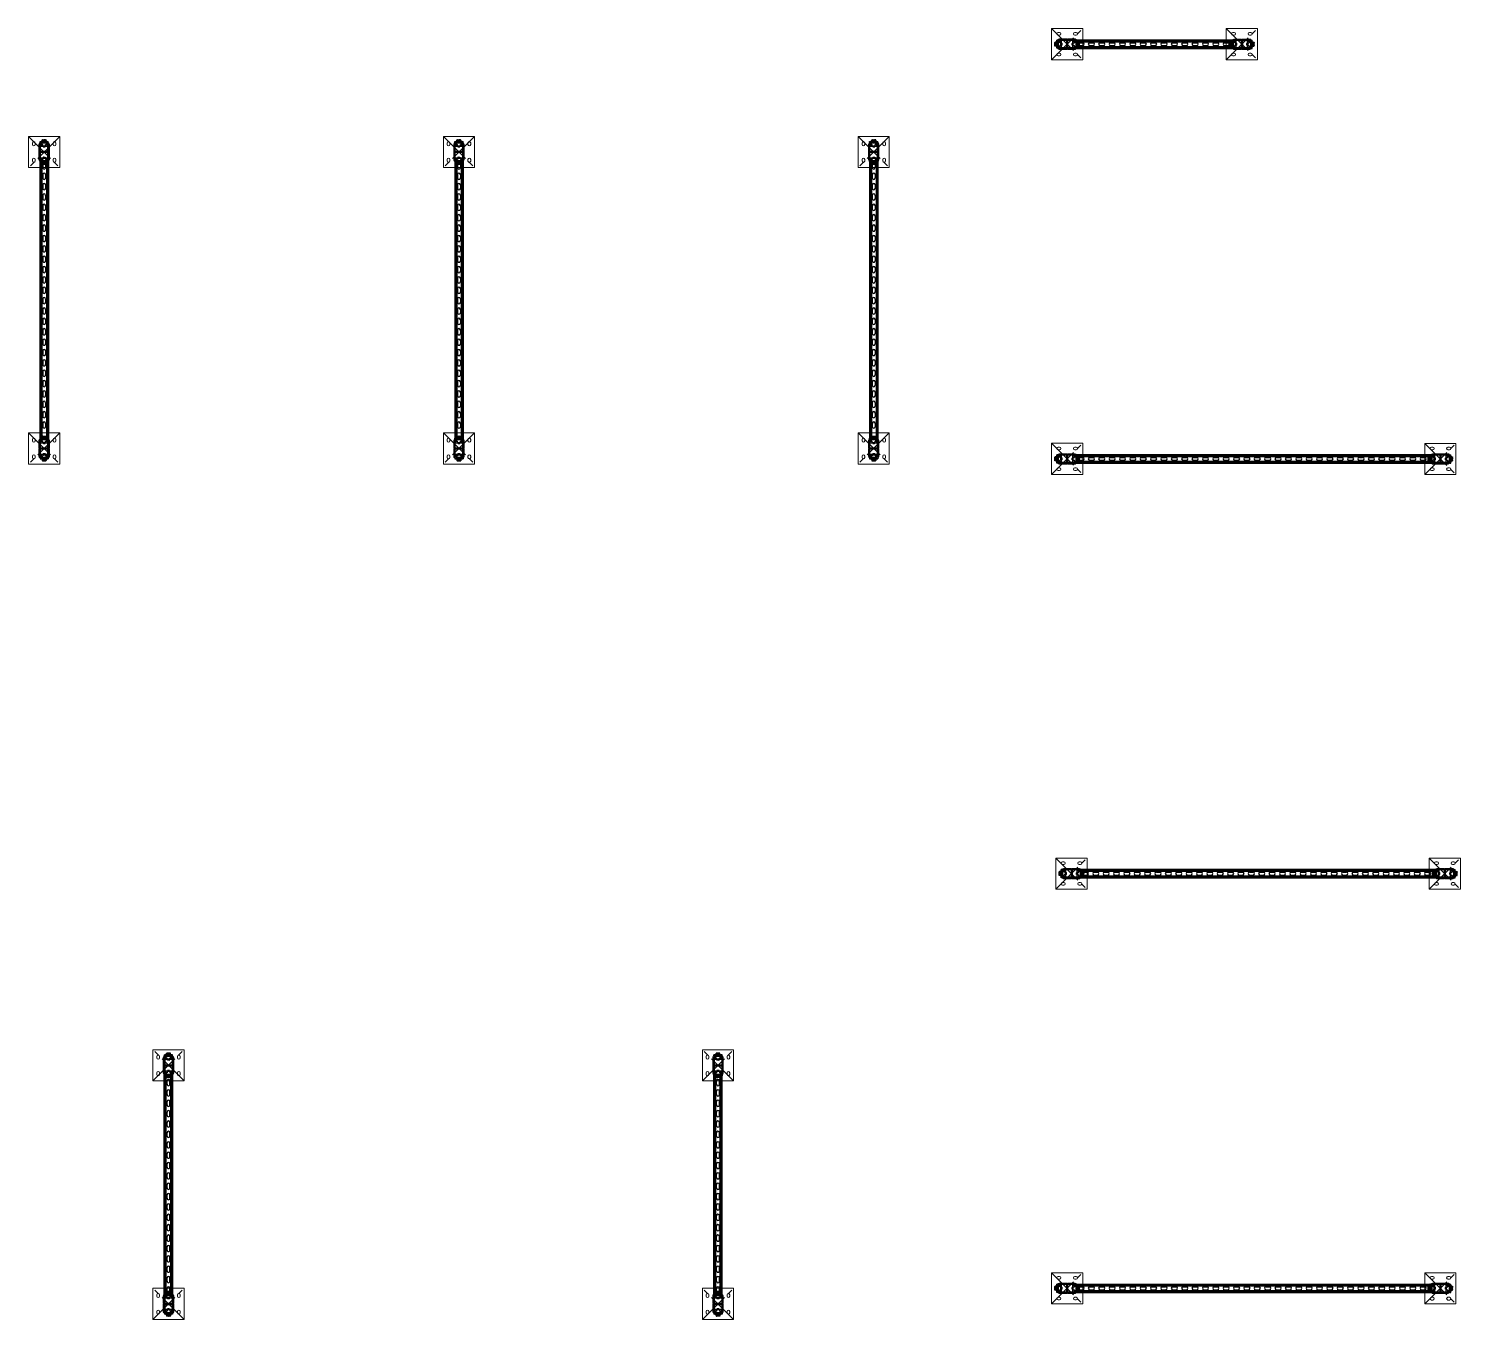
# Model space of a CAD drawing. Header units: millimetres. Extents: x 61566 to 504600, y -69328 to 118800.
# Drawn here: x 419825 to 426729, y 66750 to 72975 of the extents above; entities that cross this region are included whole.
import ezdxf

# ---------------------------------------------------------------- set-up
doc = ezdxf.new("R2010")
doc.units = ezdxf.units.MM
doc.header["$LTSCALE"] = 200
doc.linetypes.add('CENTER2', pattern=[1.125, 0.75, -0.125, 0.125, -0.125])
doc.linetypes.add('phl_thick', pattern=[0])
doc.layers.add('@@P3_P4 환상망 SUPPORT', color=4, linetype='Continuous')

# ---------------------------------------------------------------- blocks, each defined once
blk = doc.blocks.new('A$Cd080613a')
at = {"layer": '@@P3_P4 환상망 SUPPORT', "color": 2, "linetype": 'phl_thick'}
for p, q in [((-20, 4.434), (-18.540497, 4.434)), ((-20, 1.034), (-20, 4.434)), ((-20, 1.034), (-18.540497, 1.034)), ((-18.540497, 4.434), (-11.18034, 4.434)), ((-18.540497, 1.034), (-18.540497, 4.434)), ((-18.540497, 1.034), (-11.18034, 1.034)), ((-13.5, 0), (-13.5, 1.034)), ((-13.5, 0), (-8, 0)), ((-11.18034, 4.434), (-10.999621, 4.526016)), ((-11.18034, 1.034), (-11.18034, 4.434)), ((-11.18034, 1.034), (-8.008727, 1.034)), ((-10.999621, 4.526016), (-10.817799, 4.607405)), ((-10.817799, 4.607405), (-10.635521, 4.678167)), ((-10.635521, 4.678167), (-10.453605, 4.738253)), ((-10.5, -10.466), (-10.5, 0)), ((-10.453605, 4.738253), (-10.273729, 4.787376)), ((-10.309559, 6.434007), (10.309559, 6.434007)), ((-10.273729, 4.787376), (-10.096742, 4.825514)), ((-10.096742, 4.825514), (-9.923378, 4.852767)), ((-9.923378, 4.852767), (-9.754732, 4.869109)), ((-9.754732, 4.869109), (-9.592018, 4.874416)), ((-9.43597, 4.869011), (-9.592018, 4.874416)), ((-9.45, 12.285517), (-8.5, 12.834)), ((-9.45, 12.285517), (-9.425949, 12.285517)), ((-9.45, 6.434), (-9.45, 12.285517)), ((-9.286802, 4.852541), (-9.43597, 4.869011)), ((-9.425949, 12.285517), (-9.225178, 12.382765)), ((-9.425949, 6.434), (-9.425949, 12.285517)), ((-9.14507, 4.825103), (-9.286802, 4.852541)), ((-9.225178, 12.382765), (-9.028632, 12.46982)), ((-9.011345, 4.786714), (-9.14507, 4.825103)), ((-9.028632, 12.46982), (-8.835734, 12.547031)), ((-8.886751, 4.737605), (-9.011345, 4.786714)), ((-8.771402, 4.677806), (-8.886751, 4.737605)), ((-8.835734, 12.547031), (-8.645934, 12.614685)), ((-8.66519, 4.60729), (-8.771402, 4.677806)), ((-8.568009, 4.52603), (-8.66519, 4.60729)), ((-8.645934, 12.614685), (-8.458704, 12.673015)), ((-8.479752, 4.434), (-8.568009, 4.52603)), ((-8.5, 12.834), (8.5, 12.834)), ((-8.383024, 4.342905), (-8.479752, 4.434)), ((-8.479752, 4.434), (8.479752, 4.434)), ((-8.458704, 12.673015), (-8.273532, 12.722205)), ((-8.298335, 4.244727), (-8.383024, 4.342905)), ((-8.225616, 4.140826), (-8.298335, 4.244727)), ((-8.273532, 12.722205), (-8.089918, 12.762387)), ((-8.164452, 4.032743), (-8.225616, 4.140826)), ((-8.114311, 3.921798), (-8.164452, 4.032743)), ((-8.073442, 3.805669), (-8.114311, 3.921798)), ((-8.089918, 12.762387), (-7.907369, 12.793645)), ((-8.041426, 3.683749), (-8.073442, 3.805669)), ((-8.018427, 3.556566), (-8.041426, 3.683749)), ((-8.004602, 3.42465), (-8.018427, 3.556566)), ((-8.006255, 0.977988), (-8.008727, 1.034)), ((-8.004136, 0.924002), (-8.006255, 0.977988)), ((-8.000031, 3.288557), (-8.004602, 3.42465)), ((-8.002394, 0.872075), (-8.004136, 0.924002)), ((-8.001102, 0.822352), (-8.002394, 0.872075)), ((-8.000288, 0.774408), (-8.001102, 0.822352)), ((-8, 0.727727), (-8.000288, 0.774408)), ((-8, -0.157176), (-8, 3.288561)), ((-7.997347, 2.169936), (-8, 2.238707)), ((-7.989459, 2.102767), (-7.997347, 2.169936)), ((-7.976272, 2.037446), (-7.989459, 2.102767)), ((-7.957771, 1.974207), (-7.976272, 2.037446)), ((-7.934047, 1.913249), (-7.957771, 1.974207)), ((-7.905217, 1.854768), (-7.934047, 1.913249)), ((-7.907369, 12.793645), (-7.725397, 12.816016)), ((-7.871396, 1.798956), (-7.905217, 1.854768)), ((-7.832213, 1.745381), (-7.871396, 1.798956)), ((-7.78686, 1.693336), (-7.832213, 1.745381)), ((-7.735268, 1.643293), (-7.78686, 1.693336)), ((-7.677382, 1.595741), (-7.735268, 1.643293)), ((-7.725397, 12.816016), (-7.543511, 12.829488)), ((-7.613221, 1.551128), (-7.677382, 1.595741)), ((-7.54299, 1.509804), (-7.613221, 1.551128)), ((-7.543511, 12.829488), (-7.361216, 12.834)), ((-7.466933, 1.472099), (-7.54299, 1.509804)), ((-7.385253, 1.438355), (-7.466933, 1.472099)), ((-7.298238, 1.408783), (-7.385253, 1.438355)), ((-7.17892, 12.829488), (-7.361216, 12.834)), ((-7.206336, 1.383563), (-7.298238, 1.408783)), ((-7.110023, 1.362871), (-7.206336, 1.383563)), ((-6.997035, 12.816016), (-7.17892, 12.829488)), ((-7.009788, 1.34687), (-7.110023, 1.362871)), ((-6.90625, 1.335597), (-7.009788, 1.34687)), ((-6.815063, 12.793645), (-6.997035, 12.816016)), ((-6.800099, 1.329011), (-6.90625, 1.335597)), ((-6.632514, 12.762387), (-6.815063, 12.793645)), ((-6.691977, 1.327135), (-6.800099, 1.329011)), ((-6.691977, 1.327135), (-6.581325, 1.329907)), ((-6.4489, 12.722205), (-6.632514, 12.762387)), ((-6.581325, 1.329907), (-6.467915, 1.337363)), ((-6.467915, 1.337363), (-6.352408, 1.349526)), ((-6.263728, 12.673015), (-6.4489, 12.722205)), ((-6.352408, 1.349526), (-6.235472, 1.366419)), ((-6.076497, 12.614685), (-6.263728, 12.673015)), ((-6.235472, 1.366419), (-6.117777, 1.387979)), ((-6.117777, 1.387979), (-6, 1.414014)), ((-5.886698, 12.547031), (-6.076497, 12.614685)), ((-6, 1.414014), (-5.30323, 1.57262)), ((-6, -1.216), (-6, 1.414014)), ((-5.6938, 12.46982), (-5.886698, 12.547031)), ((-5.497254, 12.382765), (-5.6938, 12.46982)), ((-5.296482, 12.285517), (-5.497254, 12.382765)), ((-5.30323, 1.57262), (-4.617331, 1.711087)), ((-5.296482, 12.285517), (-4.129467, 12.285517)), ((-5.296482, 6.434), (-5.296482, 12.285517)), ((-4.617331, 1.711087), (-3.940787, 1.829986)), ((-4.129467, 12.285517), (-3.727924, 12.382765)), ((-4.129467, 6.434), (-4.129467, 12.285517)), ((-3.940787, 1.829986), (-3.272149, 1.929801)), ((-3.727924, 12.382765), (-3.334832, 12.46982)), ((-3.334832, 12.46982), (-2.949037, 12.547031)), ((-3.272149, 1.929801), (-2.610019, 2.010935)), ((-2.949037, 12.547031), (-2.569437, 12.614685)), ((-2.610019, 2.010935), (-1.953047, 2.07371)), ((-2.569437, 12.614685), (-2.194977, 12.673015)), ((-2.194977, 12.673015), (-1.824632, 12.722205)), ((-1.953047, 2.07371), (-1.299912, 2.118373)), ((-1.824632, 12.722205), (-1.457404, 12.762387)), ((-1.457404, 12.762387), (-1.092307, 12.793645)), ((-1.299912, 2.118373), (-0.649322, 2.145102)), ((-1.092307, 12.793645), (-0.728363, 12.816016)), ((-0.728363, 12.816016), (-0.364591, 12.829488)), ((-0.649322, 2.145102), (0, 2.154)), ((-0.364591, 12.829488), (0, 12.834)), ((0.364591, 12.829488), (0, 12.834)), ((0.649322, 2.145102), (0, 2.154)), ((0.728363, 12.816016), (0.364591, 12.829488)), ((1.299912, 2.118373), (0.649322, 2.145102)), ((1.092307, 12.793645), (0.728363, 12.816016)), ((1.457404, 12.762387), (1.092307, 12.793645)), ((1.953047, 2.07371), (1.299912, 2.118373)), ((1.824632, 12.722205), (1.457404, 12.762387)), ((2.194977, 12.673015), (1.824632, 12.722205)), ((2.610019, 2.010935), (1.953047, 2.07371)), ((2.569437, 12.614685), (2.194977, 12.673015)), ((2.949037, 12.547031), (2.569437, 12.614685)), ((3.272149, 1.929801), (2.610019, 2.010935)), ((3.334832, 12.46982), (2.949037, 12.547031)), ((3.940787, 1.829986), (3.272149, 1.929801)), ((3.727924, 12.382765), (3.334832, 12.46982)), ((4.129467, 12.285517), (3.727924, 12.382765)), ((4.617331, 1.711087), (3.940787, 1.829986)), ((4.129467, 12.285517), (5.296482, 12.285517)), ((4.129467, 6.434), (4.129467, 12.285517)), ((5.30323, 1.57262), (4.617331, 1.711087)), ((5.296482, 12.285517), (5.517089, 12.391922)), ((5.296482, 6.434), (5.296482, 12.285517)), ((6, 1.414014), (5.30323, 1.57262)), ((5.517089, 12.391922), (5.732653, 12.48604)), ((5.732653, 12.48604), (5.943938, 12.568319)), ((5.943938, 12.568319), (6.151669, 12.639125)), ((6.117777, 1.387979), (6, 1.414014)), ((6, -1.216), (6, 1.414014)), ((6.235472, 1.366419), (6.117777, 1.387979)), ((6.151669, 12.639125), (6.356539, 12.698744)), ((6.352408, 1.349526), (6.235472, 1.366419)), ((6.467915, 1.337363), (6.352408, 1.349526)), ((6.356539, 12.698744), (6.559224, 12.747389)), ((6.581325, 1.329907), (6.467915, 1.337363)), ((6.559224, 12.747389), (6.760381, 12.785202)), ((6.691977, 1.327135), (6.581325, 1.329907)), ((6.691977, 1.327135), (6.800099, 1.329011)), ((6.760381, 12.785202), (6.960663, 12.812253)), ((6.800099, 1.329011), (6.90625, 1.335597)), ((6.90625, 1.335597), (7.009788, 1.34687)), ((6.960663, 12.812253), (7.160721, 12.828542)), ((7.009788, 1.34687), (7.110023, 1.362871)), ((7.110023, 1.362871), (7.206336, 1.383563)), ((7.160721, 12.828542), (7.361216, 12.834)), ((7.206336, 1.383563), (7.298238, 1.408783)), ((7.298238, 1.408783), (7.385253, 1.438355)), ((7.583949, 12.827266), (7.361216, 12.834)), ((7.385253, 1.438355), (7.466933, 1.472099)), ((7.466933, 1.472099), (7.54299, 1.509804)), ((7.54299, 1.509804), (7.613221, 1.551128)), ((7.806234, 12.80717), (7.583949, 12.827266)), ((7.613221, 1.551128), (7.677382, 1.595741)), ((7.677382, 1.595741), (7.735268, 1.643293)), ((7.735268, 1.643293), (7.78686, 1.693336)), ((7.78686, 1.693336), (7.832213, 1.745381)), ((8.028974, 12.773795), (7.806234, 12.80717)), ((7.832213, 1.745381), (7.871395, 1.798957)), ((7.871395, 1.798957), (7.905217, 1.854768)), ((7.905217, 1.854768), (7.934047, 1.913249)), ((7.934047, 1.913249), (7.957771, 1.974207)), ((7.957771, 1.974207), (7.976272, 2.037446)), ((7.976272, 2.037446), (7.989459, 2.102767)), ((7.989459, 2.102767), (7.997347, 2.169936)), ((7.997347, 2.169936), (8, 2.238707)), ((8, 3.288561), (8.004602, 3.42465)), ((8, -0.157176), (8, 3.288561)), ((8, 0.727727), (8.000288, 0.774408)), ((8, 0), (13.5, 0)), ((8.000288, 0.774408), (8.001102, 0.822352)), ((8.001102, 0.822352), (8.002394, 0.872075)), ((8.002394, 0.872075), (8.004128, 0.923982)), ((8.004128, 0.923982), (8.006255, 0.977988)), ((8.004602, 3.42465), (8.018427, 3.556566)), ((8.006255, 0.977988), (8.008727, 1.034)), ((8.008727, 1.034), (20, 1.034)), ((8.018427, 3.556566), (8.041426, 3.683749)), ((8.253062, 12.727113), (8.028974, 12.773795)), ((8.041426, 3.683749), (8.073442, 3.805669)), ((8.073442, 3.805669), (8.114311, 3.921798)), ((8.114311, 3.921798), (8.164452, 4.032743)), ((8.164452, 4.032743), (8.225616, 4.140826)), ((8.225616, 4.140826), (8.298335, 4.244727)), ((8.479397, 12.666988), (8.253062, 12.727113)), ((8.298335, 4.244727), (8.383024, 4.342905)), ((8.383024, 4.342905), (8.4798, 4.433966)), ((8.70889, 12.593179), (8.479397, 12.666988)), ((8.479752, 4.434), (8.567993, 4.526015)), ((9.45, 12.285517), (8.5, 12.834)), ((8.567993, 4.526015), (8.665364, 4.607404)), ((8.665364, 4.607404), (8.772082, 4.678167)), ((8.942483, 12.505333), (8.70889, 12.593179)), ((8.772082, 4.678167), (8.888251, 4.738253)), ((8.888251, 4.738253), (9.013275, 4.787375)), ((9.181157, 12.402978), (8.942483, 12.505333)), ((9.013275, 4.787375), (9.146859, 4.825513)), ((9.146859, 4.825513), (9.288848, 4.852767)), ((9.425949, 12.285517), (9.181157, 12.402978)), ((9.288848, 4.852767), (9.438622, 4.869109)), ((9.425949, 12.285517), (9.45, 12.285517)), ((9.425949, 6.434), (9.425949, 12.285517)), ((9.438622, 4.869109), (9.595039, 4.874416)), ((9.45, 6.434), (9.45, 12.285517)), ((9.757758, 4.869011), (9.595039, 4.874416)), ((9.925931, 4.852541), (9.757758, 4.869011)), ((10.099052, 4.825103), (9.925931, 4.852541)), ((10.276366, 4.786714), (10.099052, 4.825103)), ((10.45592, 4.737606), (10.276366, 4.786714)), ((10.63676, 4.677807), (10.45592, 4.737606)), ((10.5, -10.466), (10.5, 0)), ((10.81822, 4.607291), (10.63676, 4.677807)), ((10.999636, 4.526031), (10.81822, 4.607291)), ((11.18034, 4.434), (10.999636, 4.526031)), ((11.18034, 4.434), (18.540497, 4.434)), ((11.18034, 1.034), (11.18034, 4.434)), ((13.5, 0), (13.5, 1.034)), ((18.540497, 4.434), (20, 4.434)), ((18.540497, 1.034), (18.540497, 4.434)), ((20, 1.034), (20, 4.434)), ((-17.5, -10.466), (-6.800735, -10.466)), ((-17.5, -18.466001), (-17.5, -10.466)), ((-17.5, -18.466001), (17.5, -18.466001)), ((-6.800735, -16.249999), (-6.800735, -10.466)), ((-6.800735, -16.249999), (6.800735, -16.249999)), ((-6, -1.216), (6, -1.216)), ((-5, -20.63), (-5, -18.466001)), ((-4.064, -21.565999), (-5, -20.63)), ((-5, -20.63), (5, -20.63)), ((-4.064, -21.565999), (4.064, -21.565999)), ((4.064, -21.565999), (5, -20.63)), ((5, -20.63), (5, -18.466001)), ((6.800735, -10.466), (17.5, -10.466)), ((6.800735, -16.249999), (6.800735, -10.466)), ((14.5, -18.466001), (14.5, -10.466)), ((17.5, -18.466001), (17.5, -10.466))]:
    blk.add_line(p, q, dxfattribs=at)
for centre, start, end in [((-10.309559, -0.066037), 90.0000006357, 136.1868593859), ((10.309559, -0.066037), 43.8131406141, 89.9999993643)]:
    blk.add_arc(centre, 6.500044, start, end, dxfattribs=at)
for centre, start_param, end_param in [((-6, -0.157176), 3.1415926536, 4.7123889763), ((6, -0.157176), 4.7123889844, 6.2831853072)]:
    blk.add_ellipse(centre, major_axis=(2, 0), ratio=0.529412, start_param=start_param, end_param=end_param, dxfattribs=at)
blk = doc.blocks.new('A$Cbd301f87')
at = {"layer": '@@P3_P4 환상망 SUPPORT', "color": 5, "linetype": 'Continuous', "lineweight": 0, "extrusion": (2.22045e-16, 1, -2.22045e-16)}
for p, q in [((-75, 129), (75, 129)), ((-75, -21), (-75, 129)), ((-56.5, 97.5), (-56.5, 90.5)), ((-43.5, 90.5), (-43.5, 97.5)), ((-25, 55), (-25, 92)), ((-21, 92), (-21, 55)), ((-17, 100), (17, 100)), ((17, 96), (-17, 96)), ((21, 55), (21, 92)), ((25, 92), (25, 55)), ((43.5, 97.5), (43.5, 90.5)), ((56.5, 90.5), (56.5, 97.5)), ((75, 129), (75, -21)), ((-56.5, 17.5), (-56.5, 10.5)), ((-43.5, 10.5), (-43.5, 17.5)), ((-21, 55), (-25, 55)), ((-25, 16), (-25, 53)), ((-25, 53), (-21, 53)), ((-21, 53), (-21, 16)), ((-17, 12), (17, 12)), ((17, 8), (-17, 8)), ((25, 55), (21, 55)), ((21, 16), (21, 53)), ((21, 53), (25, 53)), ((25, 53), (25, 16)), ((43.5, 17.5), (43.5, 10.5)), ((56.5, 10.5), (56.5, 17.5)), ((75, -21), (-75, -21))]:
    blk.add_line(p, q, dxfattribs=at)
at = {"layer": '@@P3_P4 환상망 SUPPORT', "color": 10, "linetype": 'CENTER2', "lineweight": 0, "extrusion": (2.22045e-16, 1, -2.22045e-16)}
for p, q in [((-75, 129), (75, -21)), ((75, 129), (-75, -21))]:
    blk.add_line(p, q, dxfattribs=at)
at = {"layer": '@@P3_P4 환상망 SUPPORT', "color": 5, "linetype": 'Continuous', "lineweight": 0}
blk.add_circle((15, 90), 4, dxfattribs=at)
at = {"layer": '@@P3_P4 환상망 SUPPORT', "color": 5, "linetype": 'Continuous', "lineweight": 0, "extrusion": (-4.93038e-32, -2.22045e-16, -1)}
blk.add_circle((15, 18), 4, dxfattribs=at)
at = {"layer": '@@P3_P4 환상망 SUPPORT', "color": 5, "linetype": 'Continuous', "lineweight": 0}
for centre, radius, start, end in [((-50, 97.5), 6.5, 0, 180), ((-50, 90.5), 6.5, 180, 0), ((-17, 92), 4, 90, 180), ((17, 92), 4, 0, 90), ((50, 97.5), 6.5, 0, 180), ((50, 90.5), 6.5, 180, 0), ((-50, 17.5), 6.5, 0, 180), ((-50, 10.5), 6.5, 180, 0), ((-17, 16), 4, 180, 270), ((17, 16), 4, 270, 0), ((50, 17.5), 6.5, 0, 180), ((50, 10.5), 6.5, 180, 0)]:
    blk.add_arc(centre, radius, start, end, dxfattribs=at)
at = {"layer": '@@P3_P4 환상망 SUPPORT', "color": 5, "linetype": 'Continuous', "lineweight": 0, "extrusion": (-4.93038e-32, -2.22045e-16, -1)}
for centre, start, end in [((17, 92), 0, 90), ((-17, 92), 90, 180), ((17, 16), 270, 0), ((-17, 16), 180, 270)]:
    blk.add_arc(centre, 8, start, end, dxfattribs=at)
at = {"layer": '@@P3_P4 환상망 SUPPORT', "color": 2, "linetype": 'Continuous', "xscale": -1}
blk.add_blockref('A$Cd080613a', (0, 100), dxfattribs=at)
at = {"layer": '@@P3_P4 환상망 SUPPORT', "color": 2, "linetype": 'Continuous', "rotation": 180}
blk.add_blockref('A$Cd080613a', (0, 8), dxfattribs=at)
blk = doc.blocks.new('A$C5ad7675c')
at = {"layer": '@@P3_P4 환상망 SUPPORT', "linetype": 'phl_thick'}
for p, q in [((-20.5, 31.329156), (-20.5, 36.1)), ((-20.5, 4.099998), (-20.5, 29.670844)), ((-18, 4.099998), (-18, 36.1)), ((-16.4, 2.5), (16.4, 2.5)), ((-15.6, 41), (-15.1, 41)), ((-15.6, 38.5), (-15.1, 38.5)), ((-13.5, 33.5), (-13.5, 36.9)), ((-13.5, 33.5), (-11, 33.5)), ((-11, 33.5), (-11, 36.9)), ((11, 33.5), (11, 36.9)), ((11, 33.5), (13.5, 33.5)), ((13.5, 33.5), (13.5, 36.9)), ((15.1, 41), (15.6, 41)), ((15.1, 38.5), (15.6, 38.5)), ((18, 4.099998), (18, 36.1)), ((20.5, 31.329156), (20.5, 36.1)), ((20.5, 4.099998), (20.5, 29.670844)), ((-20.5, -29.670845), (-20.5, -4.099998)), ((-20.5, -36.099998), (-20.5, -31.329155)), ((-18, -36.099998), (-18, -4.099998)), ((-16.4, -2.5), (16.4, -2.5)), ((-15.6, -38.5), (-15.1, -38.5)), ((-15.6, -41), (-15.1, -41)), ((-13.5, -33.5), (-11, -33.5)), ((-13.5, -36.900002), (-13.5, -33.5)), ((-11, -36.900002), (-11, -33.5)), ((11, -33.5), (13.5, -33.5)), ((11, -36.900002), (11, -33.5)), ((13.5, -36.900002), (13.5, -33.5)), ((15.1, -38.5), (15.6, -38.5)), ((15.1, -41), (15.6, -41)), ((18, -36.099998), (18, -4.099998)), ((20.5, -29.670845), (20.5, -4.099998)), ((20.5, -36.099998), (20.5, -31.329155))]:
    blk.add_line(p, q, dxfattribs=at)
for centre, radius, start, end in [((-19.25, 31.329156), 1.250001, 180, 213.5573073642), ((-15.6, 36.1), 4.9, 89.9999999125, 180), ((-19.25, 29.670844), 1.25, 146.4426896568, 180), ((-16.4, 4.1), 4.1, 180, 270.0000051939), ((-16.4, -4.1), 4.1, 89.9999948061, 180), ((-20.5, 30.5), 0.25, 326.4426865497, 33.5573134503), ((-15.6, 36.1), 2.4, 90.0000095032, 180), ((-16.4, 4.1), 1.6, 180, 270.0000136712), ((-15.1, 36.9), 4.1, 0, 89.9999998633), ((-15.1, 36.9), 1.6, 0, 90.0000136712), ((15.1, 36.9), 4.1, 90.0000001372, 180), ((15.1, 36.9), 1.6, 89.9999863288, 180), ((15.6, 36.1), 4.9, 0, 90.0000000871), ((15.6, 36.1), 2.4, 0, 89.9999904968), ((16.4, 4.1), 1.6, 269.9999863288, 0), ((16.4, 4.1), 4.1, 269.9999948061, 0), ((16.4, -4.1), 4.1, 0, 90.0000051939), ((20.5, 30.5), 0.25, 146.4426865497, 213.5573134503), ((19.25, 31.329156), 1.25, 326.4426896568, 0), ((19.25, 29.670844), 1.250001, 0, 33.5573073642), ((-19.25, -29.670844), 1.250001, 180.0000580064, 213.5573802197), ((-19.25, -31.329156), 1.25, 146.4426168014, 180), ((-15.6, -36.1), 4.9, 180, 269.9999956273), ((-20.5, -30.5), 0.25, 326.443050827, 33.556949173), ((-16.4, -4.1), 1.6, 89.9999863288, 180), ((-15.6, -36.1), 2.4, 180, 269.9999904968), ((-15.1, -36.9), 1.6, 269.9999863288, 0), ((-15.1, -36.9), 4.1, 269.9999948061, 0), ((15.1, -36.9), 4.1, 180, 270.0000051939), ((15.1, -36.9), 1.6, 180, 270.0000136712), ((15.6, -36.1), 2.4, 270.0000095032, 0), ((15.6, -36.1), 4.9, 270.0000043727, 0), ((16.4, -4.1), 1.6, 0, 90.0000136712), ((20.5, -30.5), 0.25, 146.443050827, 213.556949173), ((19.25, -29.670844), 1.25, 326.4426168014, 0), ((19.25, -31.329156), 1.250001, 0.0000580064, 33.5573802197)]:
    blk.add_arc(centre, radius, start, end, dxfattribs=at)
blk = doc.blocks.new('*U3925')
at = {"layer": '@@P3_P4 환상망 SUPPORT', "linetype": 'phl_thick'}
for p, q in [((-20.5, 0), (-20.5, 1346.1)), ((-15.6, 0), (-15.6, 1346.1)), ((-15.1, 0), (-15.1, 1346.1)), ((-11, 0), (-11, 1346.1)), ((11, 0), (11, 1346.1)), ((15.1, 0), (15.1, 1346.1)), ((15.6, 0), (15.6, 1346.1)), ((20.5, 0), (20.5, 1346.1)), ((-7, 1267), (-7, 1283)), ((7, 1267), (7, 1283)), ((-7, 1217), (-7, 1233)), ((-7, 1167), (-7, 1183)), ((7, 1217), (7, 1233)), ((7, 1167), (7, 1183)), ((-7, 1117), (-7, 1133)), ((7, 1117), (7, 1133)), ((-7, 1067), (-7, 1083)), ((7, 1067), (7, 1083)), ((-7, 1017), (-7, 1033)), ((-7, 967), (-7, 983)), ((7, 1017), (7, 1033)), ((7, 967), (7, 983)), ((-7, 917), (-7, 933)), ((7, 917), (7, 933)), ((-7, 867), (-7, 883)), ((-7, 817), (-7, 833)), ((7, 867), (7, 883)), ((7, 817), (7, 833)), ((-7, 767), (-7, 783)), ((7, 767), (7, 783)), ((-7, 717), (-7, 733)), ((7, 717), (7, 733)), ((-7, 667), (-7, 683)), ((-7, 617), (-7, 633)), ((7, 667), (7, 683)), ((7, 617), (7, 633)), ((-7, 567), (-7, 583)), ((7, 567), (7, 583)), ((-7, 517), (-7, 533)), ((7, 517), (7, 533)), ((-7, 467), (-7, 483)), ((-7, 417), (-7, 433)), ((7, 467), (7, 483)), ((7, 417), (7, 433)), ((-7, 367), (-7, 383)), ((7, 367), (7, 383)), ((-7, 317), (-7, 333)), ((-7, 267), (-7, 283)), ((7, 317), (7, 333)), ((7, 267), (7, 283)), ((-7, 217), (-7, 233)), ((7, 217), (7, 233)), ((-7, 167), (-7, 183)), ((7, 167), (7, 183)), ((-7, 117), (-7, 133)), ((-7, 67), (-7, 83)), ((7, 117), (7, 133)), ((7, 67), (7, 83)), ((-7, 17), (-7, 33)), ((7, 17), (7, 33))]:
    blk.add_line(p, q, dxfattribs=at)
at = {"layer": '@@P3_P4 환상망 SUPPORT', "linetype": 'Continuous'}
for p, q in [((-20.5, 1346.1), (20.5, 1346.1)), ((-20.5, 0), (20.5, 0))]:
    blk.add_line(p, q, dxfattribs=at)
at = {"layer": '@@P3_P4 환상망 SUPPORT', "linetype": 'phl_thick'}
for centre, start, end in [((0, 1283), 0.00031, 180.00031), ((0, 1267), 180.00031, 0.00031), ((0, 1233), 0.00031, 180.00031), ((0, 1217), 180.00031, 0.00031), ((0, 1183), 0.00031, 180.00031), ((0, 1167), 180.00031, 0.00031), ((0, 1133), 0.00031, 180.00031), ((0, 1117), 180.00031, 0.00031), ((0, 1083), 0.00031, 180.00031), ((0, 1067), 180.00031, 0.00031), ((0, 1033), 0.00031, 180.00031), ((0, 1017), 180.00031, 0.00031), ((0, 983), 0.00031, 180.00031), ((0, 967), 180.00031, 0.00031), ((0, 933), 0.00031, 180.00031), ((0, 917), 180.00031, 0.00031), ((0, 883), 0.00031, 180.00031), ((0, 867), 180.00031, 0.00031), ((0, 833), 0.00031, 180.00031), ((0, 817), 180.00031, 0.00031), ((0, 783), 0.00031, 180.00031), ((0, 767), 180.00031, 0.00031), ((0, 733), 0.00031, 180.00031), ((0, 717), 180.00031, 0.00031), ((0, 683), 0.00031, 180.00031), ((0, 667), 180.00031, 0.00031), ((0, 633), 0.00031, 180.00031), ((0, 617), 180.00031, 0.00031), ((0, 583), 0.00031, 180.00031), ((0, 567), 180.00031, 0.00031), ((0, 533), 0.00031, 180.00031), ((0, 517), 180.00031, 0.00031), ((0, 483), 0.00031, 180.00031), ((0, 467), 180.00031, 0.00031), ((0, 433), 0.00031, 180.00031), ((0, 417), 180.00031, 0.00031), ((0, 383), 0.00031, 180.00031), ((0, 367), 180.00031, 0.00031), ((0, 333), 0.00031, 180.00031), ((0, 317), 180.00031, 0.00031), ((0, 283), 0.00031, 180.00031), ((0, 267), 180.00031, 0.00031), ((0, 233), 0.00031, 180.00031), ((0, 217), 180.00031, 0.00031), ((0, 183), 0.00031, 180.00031), ((0, 167), 180.00031, 0.00031), ((0, 133), 0.00031, 180.00031), ((0, 117), 180.00031, 0.00031), ((0, 83), 0.00031, 180.00031), ((0, 67), 180.00031, 0.00031), ((0, 33), 0.00031, 180.00031), ((0, 17), 180.00031, 0.00031)]:
    blk.add_arc(centre, 7, start, end, dxfattribs=at)
blk = doc.blocks.new('*U3934')
at = {"layer": '@@P3_P4 환상망 SUPPORT', "linetype": 'phl_thick'}
for p, q in [((-20.5, 0), (-20.5, 1716)), ((-15.6, 0), (-15.6, 1716)), ((-15.1, 0), (-15.1, 1716)), ((-11, 0), (-11, 1716)), ((-7, 1667), (-7, 1683)), ((7, 1667), (7, 1683)), ((11, 0), (11, 1716)), ((15.1, 0), (15.1, 1716)), ((15.6, 0), (15.6, 1716)), ((20.5, 0), (20.5, 1716)), ((-7, 1617), (-7, 1633)), ((7, 1617), (7, 1633)), ((-7, 1567), (-7, 1583)), ((-7, 1517), (-7, 1533)), ((7, 1567), (7, 1583)), ((7, 1517), (7, 1533)), ((-7, 1467), (-7, 1483)), ((7, 1467), (7, 1483)), ((-7, 1417), (-7, 1433)), ((-7, 1367), (-7, 1383)), ((7, 1417), (7, 1433)), ((7, 1367), (7, 1383)), ((-7, 1317), (-7, 1333)), ((7, 1317), (7, 1333)), ((-7, 1267), (-7, 1283)), ((7, 1267), (7, 1283)), ((-7, 1217), (-7, 1233)), ((-7, 1167), (-7, 1183)), ((7, 1217), (7, 1233)), ((7, 1167), (7, 1183)), ((-7, 1117), (-7, 1133)), ((7, 1117), (7, 1133)), ((-7, 1067), (-7, 1083)), ((7, 1067), (7, 1083)), ((-7, 1017), (-7, 1033)), ((-7, 967), (-7, 983)), ((7, 1017), (7, 1033)), ((7, 967), (7, 983)), ((-7, 917), (-7, 933)), ((7, 917), (7, 933)), ((-7, 867), (-7, 883)), ((-7, 817), (-7, 833)), ((7, 867), (7, 883)), ((7, 817), (7, 833)), ((-7, 767), (-7, 783)), ((7, 767), (7, 783)), ((-7, 717), (-7, 733)), ((7, 717), (7, 733)), ((-7, 667), (-7, 683)), ((-7, 617), (-7, 633)), ((7, 667), (7, 683)), ((7, 617), (7, 633)), ((-7, 567), (-7, 583)), ((7, 567), (7, 583)), ((-7, 517), (-7, 533)), ((7, 517), (7, 533)), ((-7, 467), (-7, 483)), ((-7, 417), (-7, 433)), ((7, 467), (7, 483)), ((7, 417), (7, 433)), ((-7, 367), (-7, 383)), ((7, 367), (7, 383)), ((-7, 317), (-7, 333)), ((-7, 267), (-7, 283)), ((7, 317), (7, 333)), ((7, 267), (7, 283)), ((-7, 217), (-7, 233)), ((7, 217), (7, 233)), ((-7, 167), (-7, 183)), ((7, 167), (7, 183)), ((-7, 117), (-7, 133)), ((-7, 67), (-7, 83)), ((7, 117), (7, 133)), ((7, 67), (7, 83)), ((-7, 17), (-7, 33)), ((7, 17), (7, 33))]:
    blk.add_line(p, q, dxfattribs=at)
at = {"layer": '@@P3_P4 환상망 SUPPORT', "linetype": 'Continuous'}
for p, q in [((-20.5, 1716), (20.5, 1716)), ((-20.5, 0), (20.5, 0))]:
    blk.add_line(p, q, dxfattribs=at)
at = {"layer": '@@P3_P4 환상망 SUPPORT', "linetype": 'phl_thick'}
for centre, start, end in [((0, 1683), 0.00031, 180.00031), ((0, 1667), 180.00031, 0.00031), ((0, 1633), 0.00031, 180.00031), ((0, 1617), 180.00031, 0.00031), ((0, 1583), 0.00031, 180.00031), ((0, 1567), 180.00031, 0.00031), ((0, 1533), 0.00031, 180.00031), ((0, 1517), 180.00031, 0.00031), ((0, 1483), 0.00031, 180.00031), ((0, 1467), 180.00031, 0.00031), ((0, 1433), 0.00031, 180.00031), ((0, 1417), 180.00031, 0.00031), ((0, 1383), 0.00031, 180.00031), ((0, 1367), 180.00031, 0.00031), ((0, 1333), 0.00031, 180.00031), ((0, 1317), 180.00031, 0.00031), ((0, 1283), 0.00031, 180.00031), ((0, 1267), 180.00031, 0.00031), ((0, 1233), 0.00031, 180.00031), ((0, 1217), 180.00031, 0.00031), ((0, 1183), 0.00031, 180.00031), ((0, 1167), 180.00031, 0.00031), ((0, 1133), 0.00031, 180.00031), ((0, 1117), 180.00031, 0.00031), ((0, 1083), 0.00031, 180.00031), ((0, 1067), 180.00031, 0.00031), ((0, 1033), 0.00031, 180.00031), ((0, 1017), 180.00031, 0.00031), ((0, 983), 0.00031, 180.00031), ((0, 967), 180.00031, 0.00031), ((0, 933), 0.00031, 180.00031), ((0, 917), 180.00031, 0.00031), ((0, 883), 0.00031, 180.00031), ((0, 867), 180.00031, 0.00031), ((0, 833), 0.00031, 180.00031), ((0, 817), 180.00031, 0.00031), ((0, 783), 0.00031, 180.00031), ((0, 767), 180.00031, 0.00031), ((0, 733), 0.00031, 180.00031), ((0, 717), 180.00031, 0.00031), ((0, 683), 0.00031, 180.00031), ((0, 667), 180.00031, 0.00031), ((0, 633), 0.00031, 180.00031), ((0, 617), 180.00031, 0.00031), ((0, 583), 0.00031, 180.00031), ((0, 567), 180.00031, 0.00031), ((0, 533), 0.00031, 180.00031), ((0, 517), 180.00031, 0.00031), ((0, 483), 0.00031, 180.00031), ((0, 467), 180.00031, 0.00031), ((0, 433), 0.00031, 180.00031), ((0, 417), 180.00031, 0.00031), ((0, 383), 0.00031, 180.00031), ((0, 367), 180.00031, 0.00031), ((0, 333), 0.00031, 180.00031), ((0, 317), 180.00031, 0.00031), ((0, 283), 0.00031, 180.00031), ((0, 267), 180.00031, 0.00031), ((0, 233), 0.00031, 180.00031), ((0, 217), 180.00031, 0.00031), ((0, 183), 0.00031, 180.00031), ((0, 167), 180.00031, 0.00031), ((0, 133), 0.00031, 180.00031), ((0, 117), 180.00031, 0.00031), ((0, 83), 0.00031, 180.00031), ((0, 67), 180.00031, 0.00031), ((0, 33), 0.00031, 180.00031), ((0, 17), 180.00031, 0.00031)]:
    blk.add_arc(centre, 7, start, end, dxfattribs=at)
blk = doc.blocks.new('*U3935')
at = {"layer": '@@P3_P4 환상망 SUPPORT', "linetype": 'phl_thick'}
for p, q in [((-20.5, 0), (-20.5, 758.4)), ((-15.6, 0), (-15.6, 758.4)), ((-15.1, 0), (-15.1, 758.4)), ((-11, 0), (-11, 758.4)), ((-7, 717), (-7, 733)), ((7, 717), (7, 733)), ((11, 0), (11, 758.4)), ((15.1, 0), (15.1, 758.4)), ((15.6, 0), (15.6, 758.4)), ((20.5, 0), (20.5, 758.4)), ((-7, 667), (-7, 683)), ((-7, 617), (-7, 633)), ((7, 667), (7, 683)), ((7, 617), (7, 633)), ((-7, 567), (-7, 583)), ((7, 567), (7, 583)), ((-7, 517), (-7, 533)), ((7, 517), (7, 533)), ((-7, 467), (-7, 483)), ((-7, 417), (-7, 433)), ((7, 467), (7, 483)), ((7, 417), (7, 433)), ((-7, 367), (-7, 383)), ((7, 367), (7, 383)), ((-7, 317), (-7, 333)), ((-7, 267), (-7, 283)), ((7, 317), (7, 333)), ((7, 267), (7, 283)), ((-7, 217), (-7, 233)), ((7, 217), (7, 233)), ((-7, 167), (-7, 183)), ((7, 167), (7, 183)), ((-7, 117), (-7, 133)), ((-7, 67), (-7, 83)), ((7, 117), (7, 133)), ((7, 67), (7, 83)), ((-7, 17), (-7, 33)), ((7, 17), (7, 33))]:
    blk.add_line(p, q, dxfattribs=at)
at = {"layer": '@@P3_P4 환상망 SUPPORT', "linetype": 'Continuous'}
for p, q in [((-20.5, 758.4), (20.5, 758.4)), ((-20.5, 0), (20.5, 0))]:
    blk.add_line(p, q, dxfattribs=at)
at = {"layer": '@@P3_P4 환상망 SUPPORT', "linetype": 'phl_thick'}
for centre, start, end in [((0, 733), 0.00031, 180.00031), ((0, 717), 180.00031, 0.00031), ((0, 683), 0.00031, 180.00031), ((0, 667), 180.00031, 0.00031), ((0, 633), 0.00031, 180.00031), ((0, 617), 180.00031, 0.00031), ((0, 583), 0.00031, 180.00031), ((0, 567), 180.00031, 0.00031), ((0, 533), 0.00031, 180.00031), ((0, 517), 180.00031, 0.00031), ((0, 483), 0.00031, 180.00031), ((0, 467), 180.00031, 0.00031), ((0, 433), 0.00031, 180.00031), ((0, 417), 180.00031, 0.00031), ((0, 383), 0.00031, 180.00031), ((0, 367), 180.00031, 0.00031), ((0, 333), 0.00031, 180.00031), ((0, 317), 180.00031, 0.00031), ((0, 283), 0.00031, 180.00031), ((0, 267), 180.00031, 0.00031), ((0, 233), 0.00031, 180.00031), ((0, 217), 180.00031, 0.00031), ((0, 183), 0.00031, 180.00031), ((0, 167), 180.00031, 0.00031), ((0, 133), 0.00031, 180.00031), ((0, 117), 180.00031, 0.00031), ((0, 83), 0.00031, 180.00031), ((0, 67), 180.00031, 0.00031), ((0, 33), 0.00031, 180.00031), ((0, 17), 180.00031, 0.00031)]:
    blk.add_arc(centre, 7, start, end, dxfattribs=at)
blk = doc.blocks.new('*U3932')
at = {"layer": '@@P3_P4 환상망 SUPPORT', "linetype": 'phl_thick'}
for p, q in [((-20.5, 0), (-20.5, 1066)), ((-15.6, 0), (-15.6, 1066)), ((-15.1, 0), (-15.1, 1066)), ((-11, 0), (-11, 1066)), ((11, 0), (11, 1066)), ((15.1, 0), (15.1, 1066)), ((15.6, 0), (15.6, 1066)), ((20.5, 0), (20.5, 1066)), ((-7, 1017), (-7, 1033)), ((-7, 967), (-7, 983)), ((7, 1017), (7, 1033)), ((7, 967), (7, 983)), ((-7, 917), (-7, 933)), ((7, 917), (7, 933)), ((-7, 867), (-7, 883)), ((-7, 817), (-7, 833)), ((7, 867), (7, 883)), ((7, 817), (7, 833)), ((-7, 767), (-7, 783)), ((7, 767), (7, 783)), ((-7, 717), (-7, 733)), ((7, 717), (7, 733)), ((-7, 667), (-7, 683)), ((-7, 617), (-7, 633)), ((7, 667), (7, 683)), ((7, 617), (7, 633)), ((-7, 567), (-7, 583)), ((7, 567), (7, 583)), ((-7, 517), (-7, 533)), ((7, 517), (7, 533)), ((-7, 467), (-7, 483)), ((-7, 417), (-7, 433)), ((7, 467), (7, 483)), ((7, 417), (7, 433)), ((-7, 367), (-7, 383)), ((7, 367), (7, 383)), ((-7, 317), (-7, 333)), ((-7, 267), (-7, 283)), ((7, 317), (7, 333)), ((7, 267), (7, 283)), ((-7, 217), (-7, 233)), ((7, 217), (7, 233)), ((-7, 167), (-7, 183)), ((7, 167), (7, 183)), ((-7, 117), (-7, 133)), ((-7, 67), (-7, 83)), ((7, 117), (7, 133)), ((7, 67), (7, 83)), ((-7, 17), (-7, 33)), ((7, 17), (7, 33))]:
    blk.add_line(p, q, dxfattribs=at)
at = {"layer": '@@P3_P4 환상망 SUPPORT', "linetype": 'Continuous'}
for p, q in [((-20.5, 1066), (20.5, 1066)), ((-20.5, 0), (20.5, 0))]:
    blk.add_line(p, q, dxfattribs=at)
at = {"layer": '@@P3_P4 환상망 SUPPORT', "linetype": 'phl_thick'}
for centre, start, end in [((0, 1033.000037), 0.0003062585, 180.0003062585), ((0, 1016.999963), 180.0003062585, 0.0003062585), ((0, 983.000037), 0.0003062585, 180.0003062585), ((0, 966.999963), 180.0003062585, 0.0003062585), ((0, 933.000037), 0.0003062585, 180.0003062585), ((0, 916.999963), 180.0003062585, 0.0003062585), ((0, 883.000037), 0.0003062585, 180.0003062585), ((0, 866.999963), 180.0003062585, 0.0003062585), ((0, 833.000037), 0.0003062585, 180.0003062585), ((0, 816.999963), 180.0003062585, 0.0003062585), ((0, 783.000037), 0.0003062585, 180.0003062585), ((0, 766.999963), 180.0003062585, 0.0003062585), ((0, 733.000037), 0.0003062585, 180.0003062585), ((0, 716.999963), 180.0003062585, 0.0003062585), ((0, 683.000037), 0.0003062585, 180.0003062585), ((0, 666.999963), 180.0003062585, 0.0003062585), ((0, 633.000037), 0.0003062585, 180.0003062585), ((0, 616.999963), 180.0003062585, 0.0003062585), ((0, 583.000037), 0.0003062585, 180.0003062585), ((0, 566.999963), 180.0003062585, 0.0003062585), ((0, 533.000037), 0.0003062585, 180.0003062585), ((0, 516.999963), 180.0003062585, 0.0003062585), ((0, 483.000037), 0.0003062585, 180.0003062585), ((0, 466.999963), 180.0003062585, 0.0003062585), ((0, 433.000037), 0.0003062585, 180.0003062585), ((0, 416.999963), 180.0003062585, 0.0003062585), ((0, 383.000037), 0.0003062585, 180.0003062585), ((0, 366.999963), 180.0003062585, 0.0003062585), ((0, 333.000037), 0.0003062585, 180.0003062585), ((0, 316.999963), 180.0003062585, 0.0003062585), ((0, 283.000037), 0.0003062585, 180.0003062585), ((0, 266.999963), 180.0003062585, 0.0003062585), ((0, 233.000037), 0.0003062585, 180.0003062585), ((0, 216.999963), 180.0003062585, 0.0003062585), ((0, 183.000037), 0.0003062585, 180.0003062585), ((0, 166.999963), 180.0003062585, 0.0003062585), ((0, 133.000037), 0.0003062585, 180.0003062585), ((0, 116.999963), 180.0003062585, 0.0003062585), ((0, 83.000037), 0.0003062585, 180.0003062585), ((0, 66.999963), 180.0003062585, 0.0003062585), ((0, 33.000037), 0.0003062585, 180.0003062585), ((0, 16.999963), 180.0003062585, 0.0003062585)]:
    blk.add_arc(centre, 7, start, end, dxfattribs=at)

msp = doc.modelspace()

# ---------------------------------------------------------------- block references
at = {"layer": '@@P3_P4 환상망 SUPPORT', "linetype": 'Continuous', "xscale": -1}
for name, p, rotation in [('A$Cbd301f87', (424886.6, 72900), 89.99999999999974), ('A$Cbd301f87', (425729, 72899.9), 89.99999999999967), ('A$C5ad7675c', (424832.6, 72900), 89.99999999999974), ('A$C5ad7675c', (425675, 72899.9), 89.99999999999967), ('A$Cbd301f87', (419900, 72326), 359.9999999999998), ('A$C5ad7675c', (419900, 72380), 359.9999999999998), ('A$Cbd301f87', (421900, 72326), 359.9999999999998), ('A$C5ad7675c', (421900, 72380), 359.9999999999998), ('A$Cbd301f87', (423900, 72326), 359.9999999999998), ('A$C5ad7675c', (423900, 72380), 359.9999999999998), ('A$Cbd301f87', (419900, 70895.9), 359.9999999999998), ('A$C5ad7675c', (419900, 70949.9), 359.9999999999998), ('A$Cbd301f87', (421900, 70895.9), 359.9999999999998), ('A$C5ad7675c', (421900, 70949.9), 359.9999999999998), ('A$Cbd301f87', (423900, 70895.9), 359.9999999999998), ('A$C5ad7675c', (423900, 70949.9), 359.9999999999998), ('A$Cbd301f87', (424886.6, 70900), 89.99999999999974), ('A$Cbd301f87', (426686.5, 70899.9), 89.99999999999967), ('A$C5ad7675c', (424832.6, 70900), 89.99999999999974), ('A$C5ad7675c', (426632.5, 70899.9), 89.99999999999967), ('A$Cbd301f87', (424907.8, 68900), 89.99999999999974), ('A$Cbd301f87', (426707.7, 68899.9), 89.99999999999967), ('A$C5ad7675c', (424853.8, 68900), 89.99999999999974), ('A$C5ad7675c', (426653.7, 68899.9), 89.99999999999967), ('A$Cbd301f87', (420499.4, 68029), 179.9999999999999), ('A$C5ad7675c', (420499.4, 67975), 179.9999999999999), ('A$Cbd301f87', (423149, 68029), 179.9999999999999), ('A$C5ad7675c', (423149, 67975), 179.9999999999999), ('A$Cbd301f87', (424886.6, 66900), 89.99999999999974), ('A$Cbd301f87', (426686.5, 66899.9), 89.99999999999967), ('A$Cbd301f87', (420499.4, 66879), 179.9999999999999), ('A$Cbd301f87', (423149, 66879), 179.9999999999999), ('A$C5ad7675c', (424832.6, 66900), 89.99999999999974), ('A$C5ad7675c', (426632.5, 66899.9), 89.99999999999967), ('A$C5ad7675c', (420499.4, 66825), 179.9999999999999), ('A$C5ad7675c', (423149, 66825), 179.9999999999999)]:
    msp.add_blockref(name, p, dxfattribs=dict(at, rotation=rotation))
at = {"layer": '@@P3_P4 환상망 SUPPORT', "linetype": 'Continuous'}
for name, p, rotation in [('*U3935', (424874.6, 72900), 270), ('*U3925', (419900, 72338), 180), ('*U3925', (421900, 72338), 180), ('*U3925', (423900, 72338), 180), ('*U3934', (424874.6, 70900), 270), ('*U3934', (424895.8, 68900), 270), ('*U3934', (424874.6, 66900), 270)]:
    msp.add_blockref(name, p, dxfattribs=dict(at, rotation=rotation))
for p in [(420499.4, 66867), (423149, 66867)]:
    msp.add_blockref('*U3932', p, dxfattribs=at)

doc.saveas('drawing.dxf')
